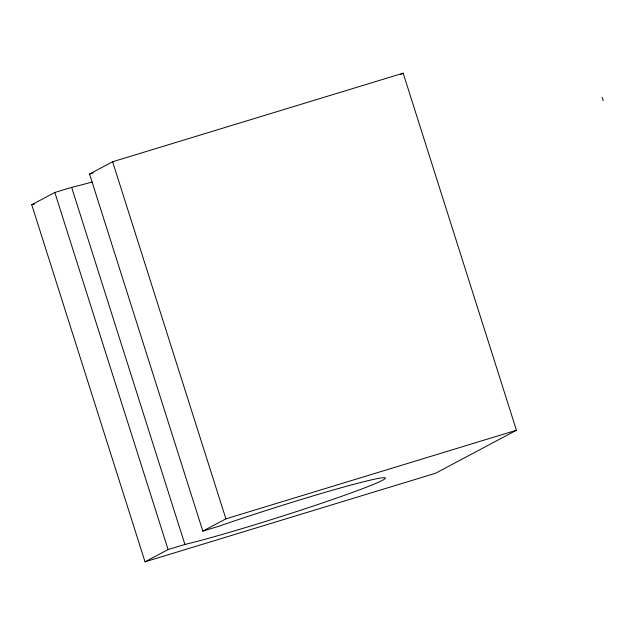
<?xml version="1.0" encoding="UTF-8"?>
<svg xmlns="http://www.w3.org/2000/svg" width="635" height="635" viewBox="0 0 635 635"><rect width="100%" height="100%" fill="white"/><g stroke="black" fill="none" stroke-linecap="round" stroke-linejoin="round"><path stroke-width="0.95" d="M145.026 561.824L168.1 549.561L184.904 544.441A113.84 5.167 -17.6 0 0 334.399 498.856A113.84 5.167 -17.6 0 0 369.125 480.409A113.84 5.167 -17.6 0 0 219.623 525.986L202.827 531.114L89.551 174.022L112.625 161.758L403.161 73.176L516.438 430.26L435.562 473.242L145.026 561.824L31.75 204.74L54.824 192.476L71.628 187.349A113.84 5.167 -17.6 0 0 92.123 182.07M400.55 74.557L403.161 73.176M202.827 531.114L225.901 518.851L516.438 430.26M89.551 174.022L93.281 172.887M31.75 204.74L34.592 203.875M602.17 97.274L603.25 100.632M112.625 161.758L225.901 518.851M71.628 187.349L184.904 544.441M54.824 192.476L168.1 549.561"/></g></svg>
